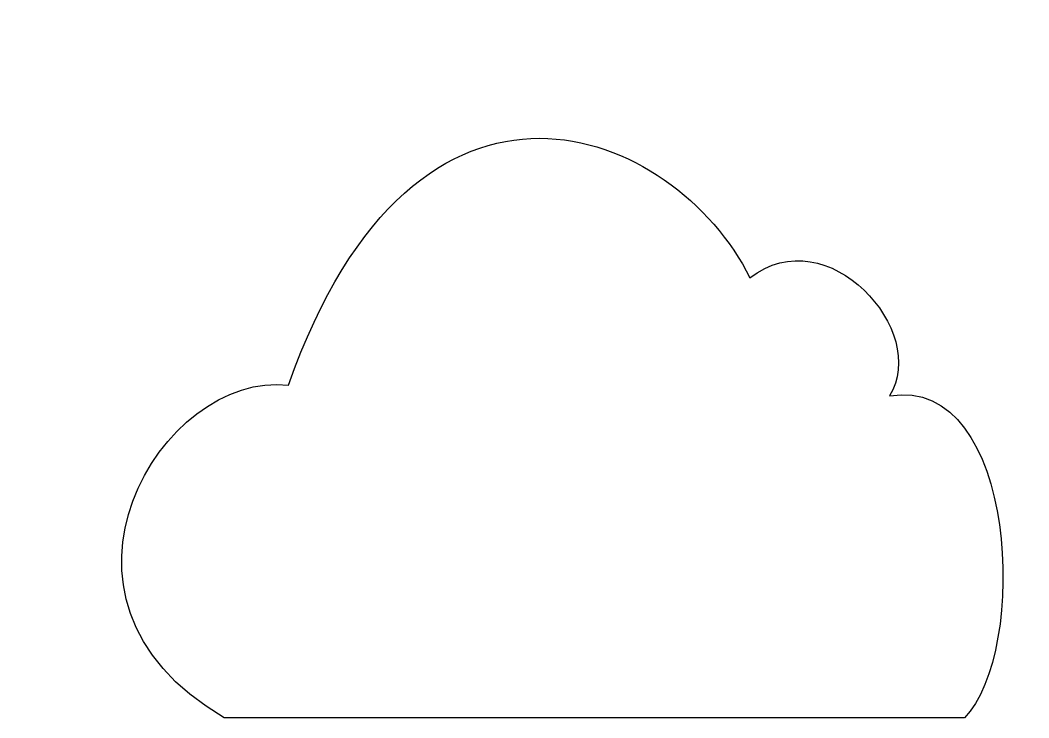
# Model space of a CAD drawing. Header units: centimetres. Extents: x -6 to 5.2, y -3.2 to 4.5.
import ezdxf

# ---------------------------------------------------------------- set-up
doc = ezdxf.new("R2010")
doc.units = ezdxf.units.CM
doc.header["$MEASUREMENT"] = 0
doc.layers.add('Camada 1', color=7, linetype='Continuous')

msp = doc.modelspace()

# ---------------------------------------------------------------- linework, layer by layer
at = {"layer": 'Camada 1'}
msp.add_open_spline([(-3.75702, -3.21834), (-3.75702, -3.21834), (4.46658, -3.21834), (4.46658, -3.21834), (4.46658, -3.21834), (5.18172, -2.50322), (5.06343, 0.59611), (3.63314, 0.35737), (3.63314, 0.35737), (4.08457, 1.06976), (2.94686, 2.33976), (2.0835, 1.6683), (2.0835, 1.6683), (1.24898, 3.33732), (-1.61162, 4.5299), (-3.0419, 0.47673), (-3.0419, 0.47673), (-4.43504, 0.64643), (-6.02254, -1.89357), (-3.75702, -3.21834)], degree=3, knots=[0, 0, 0, 0, 0.16666667, 0.16666667, 0.16666667, 0.16666667, 0.33333333, 0.33333333, 0.33333333, 0.33333333, 0.5, 0.5, 0.5, 0.5, 0.66666667, 0.66666667, 0.66666667, 0.66666667, 1, 1, 1, 1], dxfattribs=at)

doc.saveas('drawing.dxf')
